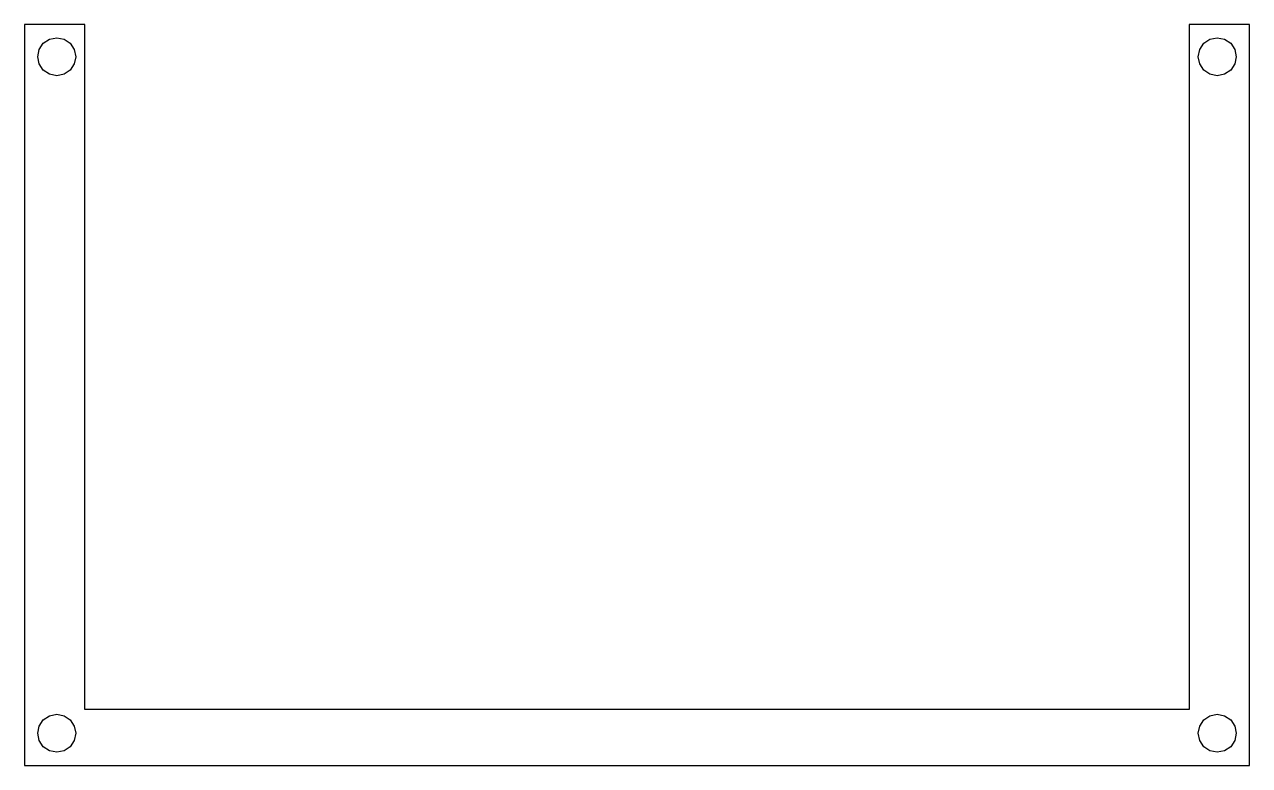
# Model space of a CAD drawing. Header units: metres. Extents: x 0 to 96.5, y 0 to 58.4.
import ezdxf

# ---------------------------------------------------------------- set-up
doc = ezdxf.new("R2010")
doc.units = ezdxf.units.M

msp = doc.modelspace()

# ---------------------------------------------------------------- linework, layer by layer
for p, q in [((4.76, 58.42), (0, 58.42)), ((0, 58.42), (0, 0)), ((4.76, 4.42), (4.76, 58.42)), ((96.52, 58.42), (91.76, 58.42)), ((91.76, 58.42), (91.76, 4.42)), ((96.52, 0), (96.52, 58.42)), ((1.47934, 56.9407), (1.96597, 57.2658)), ((1.96597, 57.2658), (2.54, 57.38)), ((2.54, 57.38), (3.11403, 57.2658)), ((3.11403, 57.2658), (3.60066, 56.9407)), ((92.9193, 56.9407), (93.406, 57.2658)), ((93.406, 57.2658), (93.98, 57.38)), ((93.98, 57.38), (94.554, 57.2658)), ((94.554, 57.2658), (95.0407, 56.9407)), ((1.04, 55.88), (1.15418, 56.454)), ((1.15418, 56.454), (1.47934, 56.9407)), ((3.60066, 56.9407), (3.92582, 56.454)), ((3.92582, 56.454), (4.04, 55.88)), ((92.48, 55.88), (92.5942, 56.454)), ((92.5942, 56.454), (92.9193, 56.9407)), ((95.0407, 56.9407), (95.3658, 56.454)), ((95.3658, 56.454), (95.48, 55.88)), ((1.15418, 55.306), (1.04, 55.88)), ((1.47934, 54.8193), (1.15418, 55.306)), ((3.92582, 55.306), (3.60066, 54.8193)), ((4.04, 55.88), (3.92582, 55.306)), ((92.5942, 55.306), (92.48, 55.88)), ((92.9193, 54.8193), (92.5942, 55.306)), ((95.3658, 55.306), (95.0407, 54.8193)), ((95.48, 55.88), (95.3658, 55.306)), ((1.96597, 54.4942), (1.47934, 54.8193)), ((2.54, 54.38), (1.96597, 54.4942)), ((3.11403, 54.4942), (2.54, 54.38)), ((3.60066, 54.8193), (3.11403, 54.4942)), ((93.406, 54.4942), (92.9193, 54.8193)), ((93.98, 54.38), (93.406, 54.4942)), ((94.554, 54.4942), (93.98, 54.38)), ((95.0407, 54.8193), (94.554, 54.4942)), ((1.47934, 3.60066), (1.96597, 3.92582)), ((1.96597, 3.92582), (2.54, 4.04)), ((2.54, 4.04), (3.11403, 3.92582)), ((3.11403, 3.92582), (3.60066, 3.60066)), ((91.76, 4.42), (4.76, 4.42)), ((92.9193, 3.60066), (93.406, 3.92582)), ((93.406, 3.92582), (93.98, 4.04)), ((93.98, 4.04), (94.554, 3.92582)), ((94.554, 3.92582), (95.0407, 3.60066)), ((1.04, 2.54), (1.15418, 3.11403)), ((1.15418, 3.11403), (1.47934, 3.60066)), ((3.60066, 3.60066), (3.92582, 3.11403)), ((3.92582, 3.11403), (4.04, 2.54)), ((92.48, 2.54), (92.5942, 3.11403)), ((92.5942, 3.11403), (92.9193, 3.60066)), ((95.0407, 3.60066), (95.3658, 3.11403)), ((95.3658, 3.11403), (95.48, 2.54)), ((1.15418, 1.96597), (1.04, 2.54)), ((1.47934, 1.47934), (1.15418, 1.96597)), ((3.92582, 1.96597), (3.60066, 1.47934)), ((4.04, 2.54), (3.92582, 1.96597)), ((92.5942, 1.96597), (92.48, 2.54)), ((92.9193, 1.47934), (92.5942, 1.96597)), ((95.3658, 1.96597), (95.0407, 1.47934)), ((95.48, 2.54), (95.3658, 1.96597)), ((1.96597, 1.15418), (1.47934, 1.47934)), ((2.54, 1.04), (1.96597, 1.15418)), ((3.11403, 1.15418), (2.54, 1.04)), ((3.60066, 1.47934), (3.11403, 1.15418)), ((93.406, 1.15418), (92.9193, 1.47934)), ((93.98, 1.04), (93.406, 1.15418)), ((94.554, 1.15418), (93.98, 1.04)), ((95.0407, 1.47934), (94.554, 1.15418)), ((0, 0), (96.52, 0))]:
    msp.add_line(p, q)

doc.saveas('drawing.dxf')
